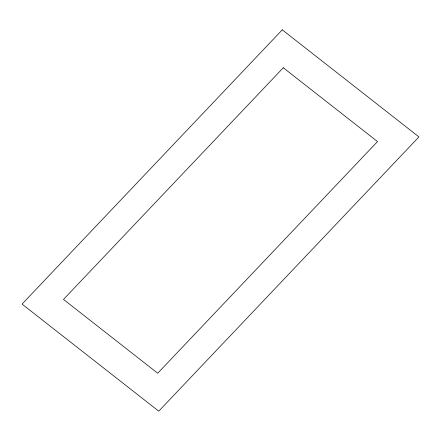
<?xml version="1.0" encoding="UTF-8"?>
<svg xmlns="http://www.w3.org/2000/svg" width="441" height="441" viewBox="0 0 441 441"><rect width="100%" height="100%" fill="white"/><g stroke="black" fill="none" stroke-linecap="round" stroke-linejoin="round"><path stroke-width="0.66" d="M282.262 29.828L22.05 304.086L158.738 411.172L418.95 136.914L282.262 29.828M283.282 67.76L63.493 299.422L157.718 373.24L377.507 141.578L283.282 67.76"/></g></svg>
